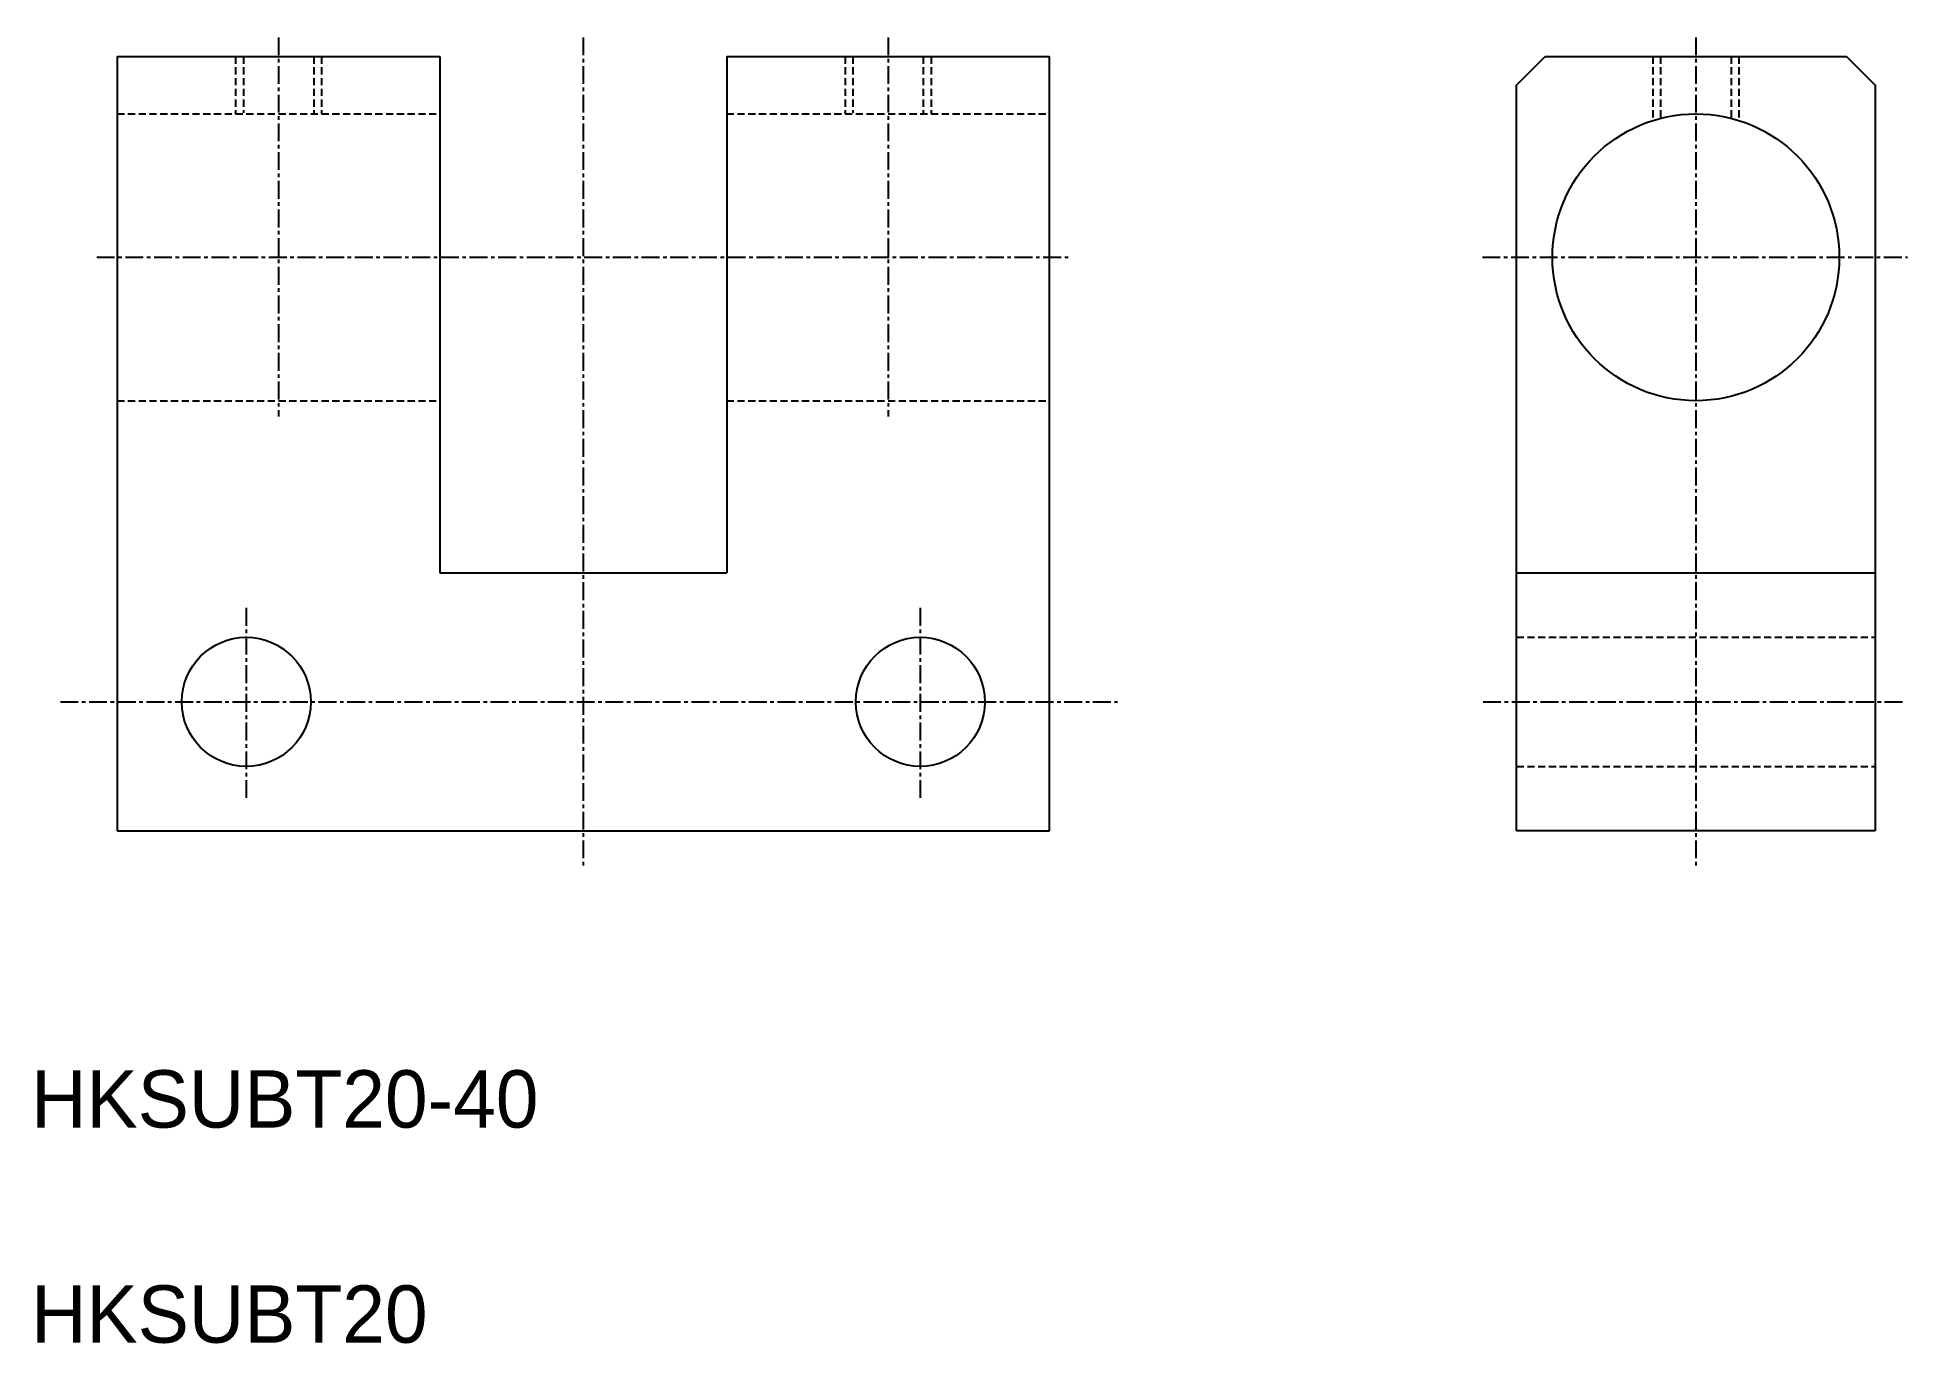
# Model space of a CAD drawing. Extents: x 17 to 147, y 87 to 179.
import ezdxf

# ---------------------------------------------------------------- set-up
doc = ezdxf.new("R2010")
doc.units = 0
doc.linetypes.add('CENTER', pattern=[2, 1.25, -0.25, 0.25, -0.25])
doc.linetypes.add('DASHED', pattern=[0.75, 0.5, -0.25])
doc.layers.get('0').update_dxf_attribs({"linetype": 'CONTINUOUS'})
doc.layers.add('CENTER', color=1, linetype='CENTER')

msp = doc.modelspace()

# ---------------------------------------------------------------- linework, layer by layer
at = {"color": 7, "linetype": 'CONTINUOUS'}
for p, q in [((22.25, 177.25), (22.25, 123.25)), ((22.25, 177.25), (44.75, 177.25)), ((44.75, 177.25), (44.75, 141.25)), ((64.75, 177.25), (64.75, 141.25)), ((64.75, 177.25), (87.25, 177.25)), ((87.25, 123.25), (87.25, 177.25)), ((119.83, 175.25), (121.83, 177.25)), ((121.83, 177.25), (142.83, 177.25)), ((142.83, 177.25), (144.83, 175.25)), ((119.83, 123.25), (119.83, 175.25)), ((144.83, 175.25), (144.83, 123.25)), ((44.75, 141.25), (64.75, 141.25)), ((119.83, 141.25), (144.83, 141.25)), ((22.25, 123.25), (87.25, 123.25)), ((144.83, 123.25), (119.83, 123.25))]:
    msp.add_line(p, q, dxfattribs=at)
at = {"color": 3, "linetype": 'DASHED'}
for p, q in [((30.5, 177.25), (30.5, 173.25)), ((31.05, 177.25), (31.05, 173.33)), ((35.96, 177.25), (35.96, 173.33)), ((36.5, 177.25), (36.5, 173.25)), ((73, 177.25), (73, 173.25)), ((73.55, 177.25), (73.55, 173.33)), ((78.46, 177.25), (78.46, 173.33)), ((79, 177.25), (79, 173.25)), ((129.33, 177.25), (129.33, 172.79)), ((129.87, 177.25), (129.87, 172.94)), ((134.79, 177.25), (134.79, 172.94)), ((135.33, 177.25), (135.33, 172.79)), ((22.25, 173.25), (44.75, 173.25)), ((64.75, 173.25), (87.25, 173.25)), ((22.25, 153.25), (44.75, 153.25)), ((64.75, 153.25), (87.25, 153.25)), ((119.83, 136.75), (144.83, 136.75)), ((119.83, 127.75), (144.83, 127.75))]:
    msp.add_line(p, q, dxfattribs=at)
at = {"color": 7, "linetype": 'CONTINUOUS'}
for centre, radius in [((132.33, 163.25), 10), ((31.25, 132.25), 4.5), ((78.25, 132.25), 4.5)]:
    msp.add_circle(centre, radius, dxfattribs=at)
at = {"layer": 'CENTER', "color": 1, "linetype": 'CENTER'}
for p, q in [((33.5, 178.59), (33.5, 152.14)), ((54.75, 178.59), (54.75, 120.77)), ((76, 178.59), (76, 152.14)), ((132.33, 178.59), (132.33, 120.77)), ((20.82, 163.25), (88.55, 163.25)), ((117.44, 163.25), (147.09, 163.25)), ((31.25, 138.8), (31.25, 125.33)), ((78.25, 138.8), (78.25, 125.33)), ((18.29, 132.25), (92.01, 132.25)), ((117.49, 132.25), (146.85, 132.25))]:
    msp.add_line(p, q, dxfattribs=at)

# ---------------------------------------------------------------- texts
at = {"color": 7, "linetype": 'CONTINUOUS'}
for s, p in [('HKSUBT20-40', (16.25, 102.56)), ('HKSUBT20', (16.25, 87.56))]:
    msp.add_text(s, height=4, dxfattribs=at).set_placement(p)

doc.saveas('drawing.dxf')
